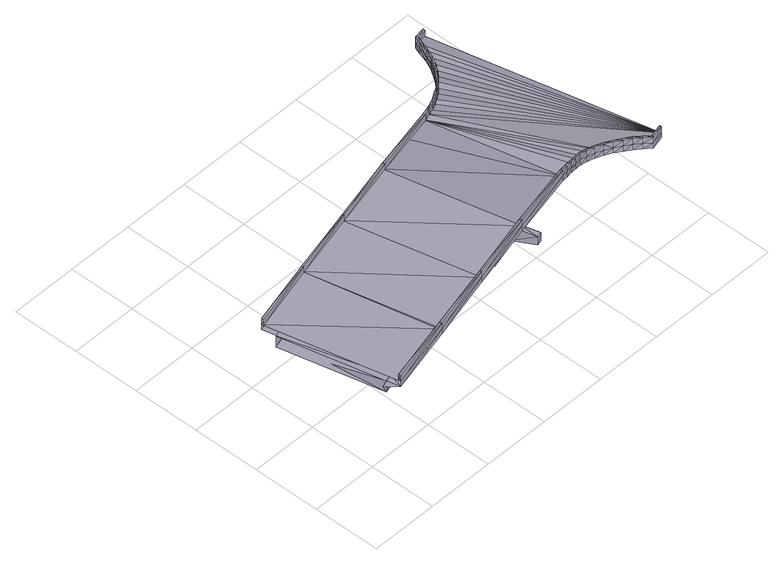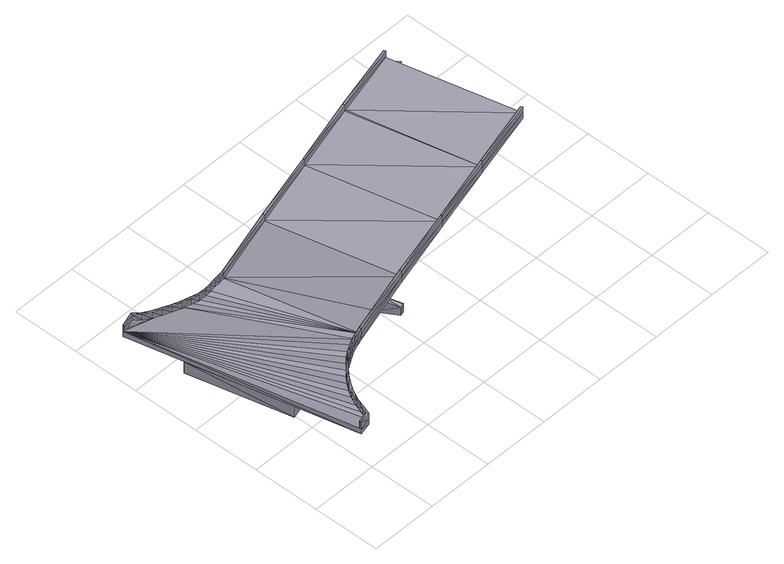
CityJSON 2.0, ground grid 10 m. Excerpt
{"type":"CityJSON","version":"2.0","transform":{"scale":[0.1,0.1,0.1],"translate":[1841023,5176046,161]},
"CityObjects":{
"bridge1":{"type":"Bridge","attributes":{"description":"40_PONT_KOENING"},"geometry":[{"type":"MultiSurface","lod":"3","boundaries":[[[0,1,2]],[[3,1,0]],[[4,5,6]],[[7,5,4]],[[8,5,6]],[[8,7,5]],[[9,3,0]],[[0,2,10]],[[3,0,10]],[[0,11,10]],[[0,12,13,10]],[[4,6,14]],[[2,4,15]],[[8,6,14]],[[8,7,16]],[[17,4,18]],[[10,2,19]],[[3,10,20]],[[10,11,20]],[[21,3,22]],[[7,4,18]],[[11,21,23]],[[24,25,26]],[[25,27,26]],[[24,17,28]],[[17,12,28]],[[27,17,29]],[[18,4,15]],[[15,4,14]],[[19,2,15]],[[8,16,14]],[[30,3,20]],[[22,3,30]],[[10,31,19]],[[7,18,32,16]],[[28,17,18]],[[13,10,31]],[[11,23,31,20]],[[22,21,23]],[[33,24,26]],[[28,24,33]],[[27,29,26]],[[12,13,28]],[[17,28,29]],[[32,18,15]],[[34,15,14]],[[16,34,14]],[[32,34,15]],[[32,16,34]],[[30,35,20]],[[28,18,15]],[[35,23,31,20]],[[22,35,30]],[[22,23,35]],[[36,33,26]],[[29,36,26]],[[28,36,33]],[[28,29,36]],[[31,13,37,19]],[[31,23,38,20]],[[15,14,39]],[[19,15,40]],[[14,16,39]],[[32,15,40]],[[16,32,41]],[[30,20,38]],[[28,15,40]],[[22,30,42]],[[23,22,43]],[[28,33,44]],[[33,26,45]],[[28,13,44]],[[29,28,46]],[[26,29,45]],[[40,15,39]],[[37,19,40]],[[47,32,40]],[[16,41,39]],[[32,47,41]],[[48,30,38]],[[30,42,48]],[[49,13,37]],[[44,28,40]],[[23,43,38]],[[22,42,43]],[[13,49,44]],[[28,44,46]],[[33,44,50]],[[50,33,45]],[[29,46,45]],[[51,40,39]],[[47,51,40]],[[41,51,39]],[[47,41,51]],[[52,48,38]],[[52,43,38]],[[52,42,48]],[[42,43,52]],[[44,46,53]],[[44,53,50]],[[46,53,45]],[[53,50,45]],[[40,39,54]],[[37,40,55]],[[39,41,54]],[[47,40,56]],[[41,47,57]],[[48,38,58]],[[49,37,59]],[[44,40,55]],[[38,43,58]],[[42,48,60]],[[43,42,61]],[[44,49,62]],[[46,44,63]],[[50,45,64]],[[45,46,63]],[[50,44,62]],[[59,37,55]],[[55,40,54]],[[56,40,55]],[[41,57,54]],[[56,47,57]],[[65,48,58]],[[60,48,65]],[[49,66,59]],[[62,44,55]],[[61,43,58]],[[42,60,61]],[[67,50,64]],[[45,63,64]],[[50,62,67]],[[49,66,62]],[[44,62,63]],[[68,55,54]],[[56,68,55]],[[57,68,54]],[[56,57,68]],[[69,65,58]],[[61,69,58]],[[60,69,65]],[[60,61,69]],[[67,70,64]],[[62,70,67]],[[63,70,64]],[[62,63,70]],[[71,72,73]],[[72,74,73]],[[71,73,75]],[[72,76,71]],[[73,74,75]],[[77,71,75]],[[78,79,80]],[[79,81,80]],[[74,72,76]],[[82,76,71]],[[79,83,81]],[[81,84,80]],[[85,79,78]],[[74,86,76]],[[83,87,81]],[[71,77,88]],[[75,74,89]],[[78,80,90]],[[91,83,79]],[[87,92,81]],[[87,93,83]],[[77,75,89]],[[94,93,87]],[[95,78,90]],[[82,71,88]],[[80,84,90]],[[78,85,95]],[[96,93,83]],[[88,77,89]],[[97,94,87]],[[81,92,84]],[[79,91,85]],[[84,95,90]],[[86,76,82]],[[84,85,95]],[[74,86,98]],[[94,93,96]],[[89,74,98]],[[92,85,84]],[[99,86,82]],[[96,83,91]],[[92,91,85]],[[87,97,92]],[[96,94,97]],[[100,82,88]],[[86,99,98]],[[97,92,91]],[[88,89,98]],[[97,96,91]],[[101,88,98]],[[100,88,101]],[[82,99,100]],[[99,102,98]],[[102,101,98]],[[99,102,100]],[[100,102,101]],[[59,55,103]],[[55,54,104]],[[54,57,104]],[[56,55,105]],[[57,56,106]],[[65,58,107]],[[62,55,103]],[[58,61,107]],[[60,65,108]],[[66,59,109]],[[61,60,110]],[[67,64,111]],[[64,63,111]],[[62,67,112]],[[62,66,109]],[[63,62,113]],[[114,62,103]],[[115,59,103]],[[103,55,104]],[[105,55,103]],[[57,106,104]],[[105,56,106]],[[116,65,107]],[[109,59,115]],[[108,65,116]],[[61,110,107]],[[62,114,117,112]],[[62,114,117,113]],[[60,108,110]],[[112,67,111]],[[63,113,111]],[[62,109,117]],[[117,114,103]],[[105,103,104]],[[103,106,104]],[[106,105,104]],[[105,106,103]],[[105,118,106]],[[116,119,107]],[[115,103,120]],[[103,104,121]],[[104,106,121]],[[105,103,118]],[[110,119,107]],[[108,119,116]],[[122,115,120]],[[120,103,121]],[[118,103,120]],[[106,123,121]],[[118,106,123]],[[109,115,122]],[[108,110,119]],[[120,103,124]],[[125,112,111]],[[113,125,111]],[[117,125,112]],[[113,117,125]],[[120,121,126]],[[122,120,124]],[[121,123,126]],[[118,120,127]],[[123,118,128]],[[109,122,129]],[[124,120,126]],[[129,122,124]],[[127,120,124]],[[123,128,126]],[[118,127,128]],[[117,130,113]],[[124,103,131]],[[117,112,132]],[[117,109,133]],[[111,112,134]],[[117,103,131]],[[117,133,135]],[[112,132,134]],[[109,129,136]],[[124,126,137]],[[126,128,137]],[[127,124,138]],[[111,113,139]],[[128,127,140]],[[124,129,131]],[[136,129,131]],[[128,140,137]],[[124,137,131]],[[124,138,131]],[[127,138,140]],[[134,111,139]],[[117,132,141]],[[109,136,142]],[[117,131,143]],[[113,130,139]],[[135,133,130]],[[130,117,141]],[[132,134,144]],[[133,145,130]],[[134,139,144]],[[141,132,144]],[[136,131,143]],[[131,137,146]],[[137,140,146]],[[138,131,147]],[[140,138,148]],[[142,136,143]],[[143,131,146]],[[143,131,147]],[[146,140,148]],[[138,147,148]],[[109,142,149]],[[117,143,150]],[[130,145,151]],[[139,130,152]],[[144,139,152]],[[130,141,153]],[[141,144,154]],[[143,146,155]],[[145,156,151]],[[130,151,152]],[[146,148,155]],[[130,151,153]],[[153,141,154]],[[135,117,157]],[[142,143,150]],[[147,143,158]],[[148,147,158]],[[109,149,159]],[[117,150,160]],[[149,142,150]],[[150,143,155]],[[143,150,158]],[[155,148,161]],[[148,158,161]],[[144,152,162]],[[144,154,162]],[[149,160,150]],[[151,156,163]],[[152,151,162]],[[151,153,164]],[[153,154,165]],[[109,159,166]],[[150,155,167]],[[155,161,167]],[[151,163,162]],[[156,168,163]],[[150,167,160]],[[163,151,164]],[[158,150,169]],[[150,169,160]],[[164,153,165]],[[161,158,170]],[[117,160,157]],[[159,149,160]],[[167,161,170]],[[158,169,170]],[[154,162,171]],[[165,154,171]],[[162,163,171]],[[163,168,172]],[[163,164,173]],[[164,165,174]],[[160,167,175]],[[167,170,175]],[[168,176,172]],[[163,172,171]],[[160,159,157]],[[172,163,173]],[[169,160,177]],[[173,164,174]],[[170,169,177]],[[166,159,157]],[[160,175,157]],[[160,177,157]],[[175,170,178]],[[177,170,178]],[[165,171,179]],[[157,175,177]],[[172,176,180]],[[171,172,179]],[[116,107,181]],[[172,173,182]],[[157,175,183]],[[157,166,183]],[[173,174,184]],[[176,185,180]],[[172,180,179]],[[175,178,186]],[[107,110,181]],[[180,172,182]],[[177,175,187]],[[174,165,188]],[[182,173,184]],[[178,177,189]],[[190,166,183]],[[183,175,186]],[[175,183,187]],[[133,109,191]],[[178,186,189]],[[177,187,189]],[[108,116,192]],[[184,174,188]],[[180,185,193]],[[179,180,193]],[[179,165,194]],[[110,108,195]],[[180,182,196]],[[145,133,191]],[[182,184,188]],[[183,190,197]],[[186,183,198]],[[185,199,193]],[[179,193,200]],[[189,186,198]],[[193,180,196]],[[188,165,194]],[[182,196,188]],[[187,189,201]],[[202,190,197]],[[183,197,198]],[[198,189,201]],[[156,145,191]],[[187,203,201]],[[166,109,191]],[[179,200,194]],[[135,157,204]],[[193,199,205]],[[200,193,205]],[[193,196,205]],[[196,188,194]],[[197,202,206]],[[197,198,207]],[[168,156,191]],[[130,135,204]],[[199,208,205]],[[200,205,209]],[[198,201,207]],[[196,205,210]],[[211,202,206]],[[206,197,207]],[[196,210,194]],[[201,203,212]],[[207,201,212]],[[151,130,204]],[[203,213,212]],[[176,168,191]],[[209,200,214]],[[194,200,214]],[[205,208,215]],[[209,205,216]],[[205,210,215]],[[163,151,204]],[[211,206,217]],[[207,206,218]],[[212,207,218]],[[206,217,218]],[[210,194,214]],[[185,176,191]],[[219,208,215]],[[215,205,216]],[[211,220,217]],[[213,212,221]],[[209,216,214]],[[166,190,191]],[[215,210,222]],[[222,210,214]],[[218,212,221]],[[172,163,204]],[[213,223,221]],[[116,224,181]],[[199,185,191]],[[192,116,224]],[[217,220,225]],[[217,218,226]],[[202,190,191]],[[180,172,204]],[[221,218,226]],[[215,219,227]],[[216,215,228]],[[157,183,204]],[[215,222,227]],[[229,220,225]],[[225,217,226]],[[221,223,230]],[[110,195,181]],[[214,216,231]],[[226,221,230]],[[222,214,231]],[[219,232,227]],[[215,227,228]],[[233,223,230]],[[208,199,191]],[[193,180,204]],[[216,228,231]],[[197,206,204]],[[202,211,191]],[[227,222,234]],[[234,222,231]],[[108,192,195]],[[205,193,204]],[[219,208,191]],[[215,205,204]],[[211,220,191]],[[227,232,235]],[[228,227,235]],[[234,227,235]],[[228,231,236]],[[206,217,204]],[[232,237,235]],[[228,235,238]],[[234,231,236]],[[217,225,204]],[[220,229,191]],[[232,219,191]],[[227,215,204]],[[228,238,236]],[[235,234,239]],[[225,229,204]],[[226,225,240]],[[230,226,240]],[[239,234,236]],[[230,233,241]],[[237,232,191]],[[235,227,204]],[[235,237,242]],[[238,235,243]],[[235,239,242]],[[225,204,240]],[[229,191,204]],[[230,241,240]],[[244,233,241]],[[236,238,245]],[[237,246,242]],[[235,242,243]],[[239,236,245]],[[237,246,191]],[[242,235,204]],[[238,243,245]],[[239,242,247]],[[247,239,245]],[[244,240,204]],[[241,244,240]],[[248,246,191]],[[249,242,204]],[[242,246,249]],[[243,242,249]],[[245,243,250]],[[247,242,251]],[[246,248,249]],[[243,249,252]],[[247,245,250]],[[243,252,250]],[[249,242,251]],[[251,247,250]],[[253,249,204]],[[254,191,204]],[[248,254,191]],[[192,224,181]],[[254,253,204]],[[195,192,181]],[[249,248,253]],[[252,249,255]],[[249,251,256]],[[250,252,255]],[[251,250,257]],[[253,249,256]],[[248,254,253]],[[249,253,255]],[[256,251,257]],[[250,255,257]],[[253,256,257]],[[255,253,257]]]}]}
},
"vertices":[
[47,20,104],[37,17,104],[52,1,104],[47,20,85],[52,1,113],[51,2,118],[52,1,123],[51,4,113],[51,4,123],[30,96,94],[57,23,104],[12,172,104],[8,192,104],[109,219,103],[153,27,122],[153,27,112],[152,30,122],[8,192,113],[150,30,112],[153,27,103],[148,47,103],[12,172,85],[113,199,84],[113,199,103],[9,189,113],[9,189,123],[109,216,122],[8,192,123],[109,219,112],[109,219,122],[148,47,84],[138,90,103],[152,30,112],[109,216,112],[152,28,117],[131,123,94],[109,217,117],[253,54,100],[249,74,100],[253,54,119],[253,54,109],[253,57,119],[214,226,81],[214,226,100],[209,245,109],[210,243,119],[209,245,119],[253,57,109],[249,74,81],[209,245,100],[210,243,109],[253,55,114],[231,150,91],[210,244,114],[354,81,116],[354,81,106],[353,84,106],[353,84,116],[350,101,97],[354,81,97],[315,253,78],[315,253,97],[310,272,106],[310,272,116],[311,269,116],[350,101,78],[310,272,97],[311,269,106],[354,82,111],[332,177,88],[311,270,111],[355,127,4],[327,229,4],[361,103,58],[320,253,58],[368,105,58],[334,231,4],[362,129,4],[376,75,61],[366,114,50],[376,75,75],[368,105,75],[342,233,4],[330,246,50],[376,107,75],[374,116,50],[328,255,58],[328,255,75],[369,131,4],[376,107,58],[384,77,75],[338,248,50],[335,257,75],[320,284,61],[320,284,75],[384,77,61],[327,286,61],[327,286,75],[384,109,58],[335,257,58],[349,235,4],[377,133,4],[343,259,58],[455,108,99],[455,108,109],[455,111,99],[455,111,109],[450,128,90],[415,280,71],[411,299,90],[415,280,90],[412,296,109],[412,296,99],[411,299,109],[371,288,102],[455,108,90],[450,128,71],[411,299,99],[464,112,99],[433,204,81],[464,109,99],[464,109,109],[464,109,90],[464,112,109],[473,110,99],[411,297,104],[473,110,109],[472,113,99],[472,113,109],[473,110,90],[430,305,98],[482,111,98],[422,299,99],[421,302,90],[422,299,109],[421,302,99],[482,111,89],[482,111,108],[482,114,98],[430,305,108],[482,114,108],[431,302,98],[491,112,89],[491,112,98],[431,302,108],[430,305,89],[491,112,108],[491,115,98],[491,115,108],[501,111,88],[501,111,97],[440,310,97],[440,310,107],[441,307,97],[441,307,107],[501,111,107],[440,310,88],[524,104,96],[502,114,97],[512,108,88],[512,108,97],[502,114,107],[448,315,107],[448,315,97],[450,312,97],[450,312,107],[524,104,87],[512,108,107],[448,315,88],[513,111,97],[513,111,107],[457,320,106],[457,320,96],[459,318,96],[459,318,106],[524,104,106],[457,320,87],[525,107,96],[525,107,106],[465,327,105],[465,327,95],[580,161,81],[467,325,95],[536,99,95],[467,325,105],[465,327,86],[536,99,105],[537,102,95],[475,333,105],[537,102,105],[536,99,86],[599,77,81],[545,312,62],[473,335,95],[482,341,104],[545,312,81],[475,333,95],[547,93,94],[547,93,104],[473,335,86],[473,335,105],[549,96,104],[547,93,85],[549,96,94],[599,77,90],[480,343,94],[558,87,93],[558,87,103],[480,343,85],[480,343,104],[482,341,94],[558,87,84],[560,90,103],[560,90,93],[489,351,103],[487,353,93],[487,353,103],[568,80,92],[568,80,102],[487,353,84],[568,80,83],[570,82,102],[489,351,93],[570,82,92],[580,161,62],[578,71,92],[578,71,102],[493,363,93],[493,363,103],[578,71,83],[579,74,102],[496,362,103],[493,363,84],[579,74,92],[496,362,93],[499,376,92],[501,375,102],[499,376,83],[499,376,102],[501,375,92],[599,77,101],[598,80,101],[503,390,92],[503,390,102],[598,80,90],[506,389,102],[503,390,83],[506,389,92],[507,401,83],[507,401,92],[509,398,102],[509,398,92],[507,401,102],[524,404,90],[524,404,81],[524,404,101],[524,401,90],[524,401,101]
]}
